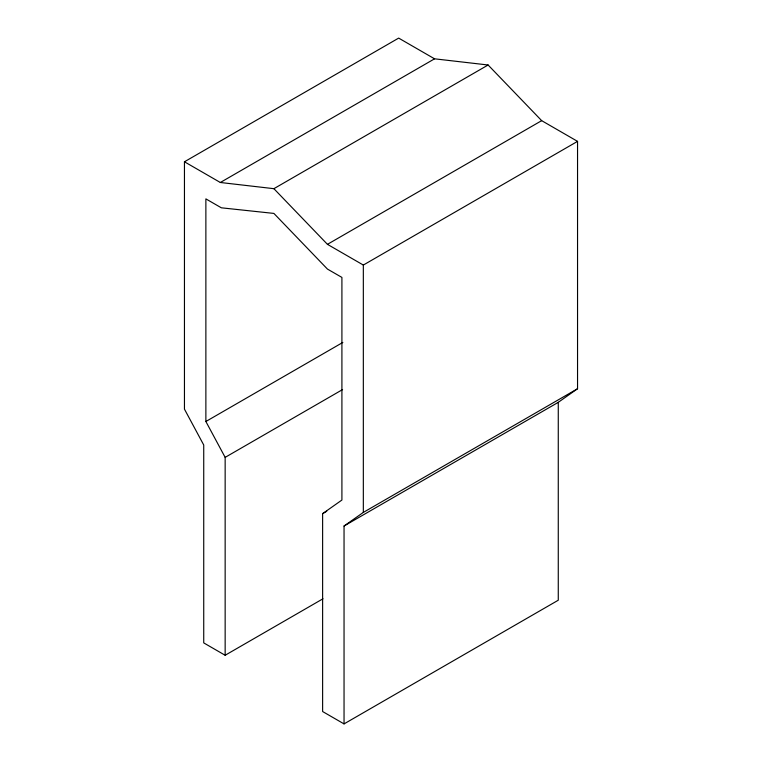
<?xml version="1.0" encoding="UTF-8"?>
<svg xmlns="http://www.w3.org/2000/svg" width="762" height="762" viewBox="0 0 762 762"><rect width="100%" height="100%" fill="white"/><g stroke="black" fill="none" stroke-linecap="round" stroke-linejoin="round"><path stroke-width="1.14" d="M322.621 513.645L341.909 500.043L341.909 277.416L327.441 269.072L273.891 213.417L221.342 207.807L205.873 198.882L205.873 421.5L225.152 457.371L225.152 655.263L203.73 642.89L203.73 445.008L184.452 409.137L184.452 161.782L398.669 38.1L434.559 58.817L488.109 64.999L541.668 120.653L577.548 141.37L577.548 388.734L558.27 402.336L344.043 526.009L344.043 723.9L322.621 711.537L322.621 513.645L326.746 511.264M344.043 526.009L363.331 512.407L577.548 388.734M184.452 161.782L220.332 182.489L434.559 58.817M220.332 182.489L273.891 188.681L488.109 64.999M273.891 188.681L327.441 244.335L541.668 120.653M327.441 244.335L363.331 265.052L577.548 141.37M205.873 421.5L342.852 342.424M225.152 457.371L342.567 389.582M225.152 655.263L322.993 598.77M344.043 723.9L558.27 600.218L558.27 402.336M363.331 265.052L363.331 512.407"/></g></svg>
